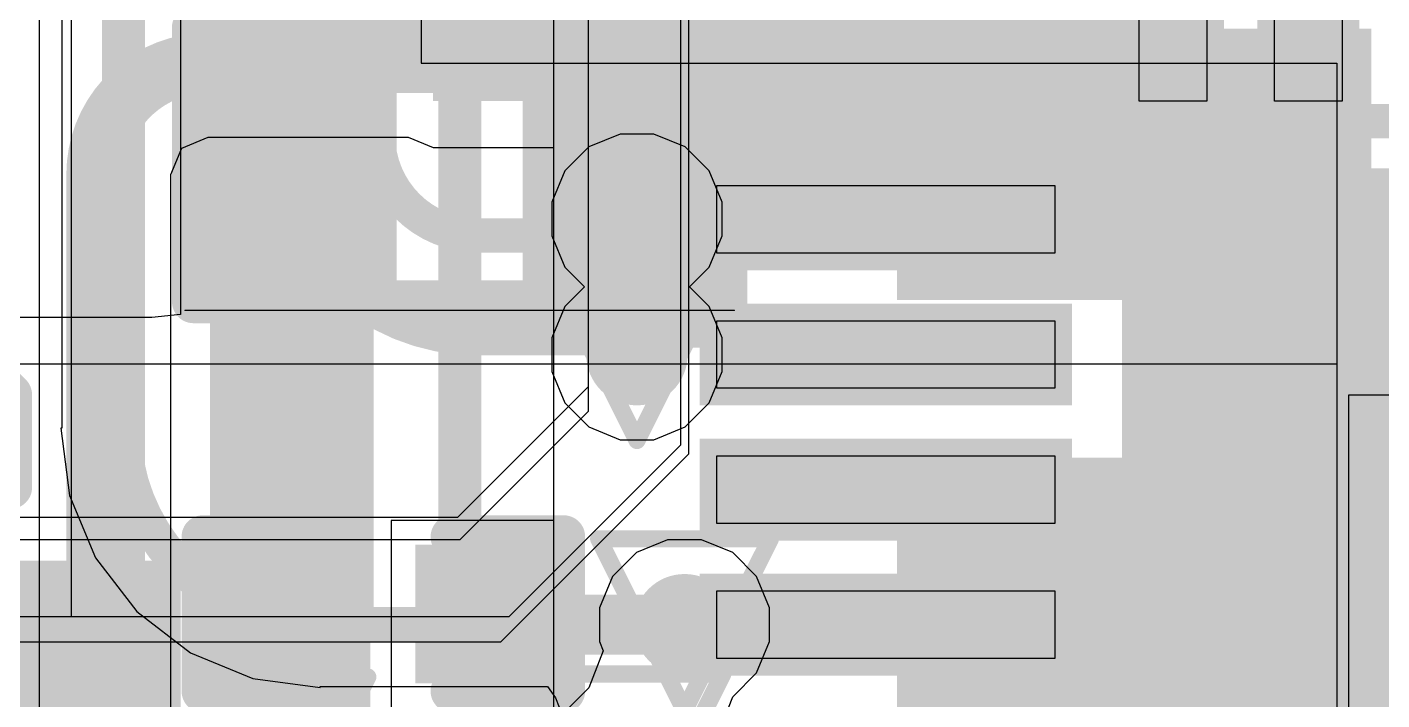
# Model space of a CAD drawing. Header units: inches. Extents: x -6 to 283, y -12 to 154.
# Drawn here: x 16 to 20.008, y -2.684 to -0.693 of the extents above; entities that cross this region are included whole.
import ezdxf

# ---------------------------------------------------------------- set-up
doc = ezdxf.new("R2010")
doc.units = ezdxf.units.IN
for name, color, linetype in [('Bottom Layer', 5, 'Continuous'), ('Bottom Overlay', 54, 'Continuous'), ('Bottom Paste', 16, 'Continuous'), ('Bottom Solder', 6, 'Continuous'), ('Drill Drawing', 1, 'Continuous'), ('GND-1', 16, 'Continuous'), ('PWR-1', 156, 'Continuous'), ('PWR-2', 130, 'Continuous'), ('Signal L1', 76, 'Continuous'), ('Signal L2', 6, 'Continuous'), ('Top Layer', 1, 'Continuous'), ('Top Overlay', 2, 'Continuous'), ('Top Paste', 8, 'Continuous'), ('Top Solder', 216, 'Continuous'), ('Via Holes', 16, 'Continuous')]:
    doc.layers.add(name, color=color, linetype=linetype)

# ---------------------------------------------------------------- blocks, each defined once
blk = doc.blocks.new('ESOP_8_B_53')
at = {"layer": 'Bottom Layer'}
for points in [[(-3.50850073, 0.9349994), (-2.30850059, 0.9349994), (-2.30850059, 0.3350006), (-3.50850073, 0.3350006)], [(-3.50850073, -0.3350006), (-2.30850059, -0.3350006), (-2.30850059, -0.9349994), (-3.50850073, -0.9349994)]]:
    blk.add_hatch(color=5, dxfattribs=at).paths.add_polyline_path(points)
at = {"layer": 'Bottom Paste'}
for points in [[(-3.50850073, 0.9349994), (-2.30850059, 0.9349994), (-2.30850059, 0.3350006), (-3.50850073, 0.3350006)], [(-3.50850073, -0.3350006), (-2.30850059, -0.3350006), (-2.30850059, -0.9349994), (-3.50850073, -0.9349994)]]:
    blk.add_hatch(color=16, dxfattribs=at).paths.add_polyline_path(points)
at = {"layer": 'Bottom Solder'}
for points in [[(-3.61010073, 1.0365994), (-2.20690059, 1.0365994), (-2.20690059, 0.2334006), (-3.61010073, 0.2334006)], [(-3.61010073, -0.2334006), (-2.20690059, -0.2334006), (-2.20690059, -1.0365994), (-3.61010073, -1.0365994)]]:
    blk.add_hatch(color=6, dxfattribs=at).paths.add_polyline_path(points)
blk = doc.blocks.new('QFN_64_EP_7_5_7_5__55')
at = {"layer": 'Top Layer'}
for points in [[(-3.0999938, 3.0999938), (3.0999938, 3.0999938), (3.0999938, -3.0999938), (-3.0999938, -3.0999938)], [(-4.349876999999999, -2.4999442), (-3.349879, -2.4999442), (-3.349879, -2.6999438), (-4.349876999999999, -2.6999438)], [(-4.349876999999999, -2.89999674), (-3.349879, -2.89999674), (-3.349879, -3.09999634), (-4.349876999999999, -3.09999634)], [(-3.09999634, -4.349876999999999), (-3.09999634, -3.349879), (-2.89999674, -3.349879), (-2.89999674, -4.349876999999999)], [(-2.6999438, -4.349876999999999), (-2.6999438, -3.349879), (-2.4999442, -3.349879), (-2.4999442, -4.349876999999999)], [(-2.2998938, -4.349876999999999), (-2.2998938, -3.349879), (-2.0998942, -3.349879), (-2.0998942, -4.349876999999999)], [(-1.90009526, -4.349876999999999), (-1.90009526, -3.349879), (-1.70009566, -3.349879), (-1.70009566, -4.349876999999999)]]:
    blk.add_hatch(color=1, dxfattribs=at).paths.add_polyline_path(points)
at = {"layer": 'Top Solder'}
for points in [[(-3.1507938, 3.1507938), (3.1507938, 3.1507938), (3.1507938, -3.1507938), (-3.1507938, -3.1507938)], [(-4.400677, -2.4491442), (-3.299079, -2.4491442), (-3.299079, -2.7507438), (-4.400677, -2.7507438)], [(-4.400677, -2.84919674), (-3.299079, -2.84919674), (-3.299079, -3.15079634), (-4.400677, -3.15079634)], [(-3.15079634, -4.400677), (-3.15079634, -3.299079), (-2.84919674, -3.299079), (-2.84919674, -4.400677)], [(-2.7507438, -4.400677), (-2.7507438, -3.299079), (-2.4491442, -3.299079), (-2.4491442, -4.400677)], [(-2.3506938, -4.400677), (-2.3506938, -3.299079), (-2.0490942, -3.299079), (-2.0490942, -4.400677)], [(-1.95089526, -4.400677), (-1.95089526, -3.299079), (-1.64929566, -3.299079), (-1.64929566, -4.400677)]]:
    blk.add_hatch(color=216, dxfattribs=at).paths.add_polyline_path(points)
at = {"layer": 'Top Overlay'}
blk.add_lwpolyline([(-3.30200254, -3.80999746, 0.127, 0.127, 0), (-3.81, -3.80999746, 0.127, 0.127, 0)], format="xyseb", dxfattribs=at)
blk.add_lwpolyline([(-3.33375254, -3.80999746, 0.0635, 0.0635, 1), (-3.27025254, -3.80999746, 0.0635, 0.0635, 1)], format="xyseb", close=True, dxfattribs=at)
at = {"layer": 'Top Paste'}
for p, q in [((-2.4800052, -2.4800052), (-2.48000266, 2.48000266)), ((2.4800052, -2.4800052), (-2.4800052, -2.4800052)), ((-4.349876999999999, -2.49994166), (-3.349879, -2.49994166)), ((-3.349879, -2.49994166), (-3.349879, -2.6999438)), ((-3.349879, -2.6999438), (-4.349876999999999, -2.6999438)), ((-4.349876999999999, -2.8999942), (-3.34988154, -2.89999674)), ((-3.34988154, -2.89999674), (-3.349879, -3.09999126)), ((-3.349879, -3.09999126), (-4.349876999999999, -3.09999126)), ((-3.09999126, -4.349876999999999), (-3.09999126, -3.349879)), ((-3.09999126, -3.349879), (-2.8999942, -3.349879)), ((-2.8999942, -3.349879), (-2.8999942, -4.349876999999999)), ((-2.69994634, -4.34987446), (-2.69994634, -3.34987646)), ((-2.69994634, -3.34987646), (-2.4999442, -3.34988154)), ((-2.4999442, -3.34988154), (-2.4999442, -4.34987446)), ((-2.2998938, -3.349879), (-2.09989166, -3.34987646)), ((-2.2998938, -4.349876999999999), (-2.2998938, -3.349879)), ((-2.09989166, -3.34987646), (-2.09989166, -4.34987446)), ((-1.90009526, -4.34987446), (-1.90009526, -3.34987646)), ((-1.90009526, -3.34987646), (-1.70010074, -3.349879)), ((-1.70010074, -3.349879), (-1.7000982, -4.34987446)), ((-2.8999942, -4.349876999999999), (-3.09999126, -4.349876999999999)), ((-2.4999442, -4.34987446), (-2.69994634, -4.34987446)), ((-2.09989166, -4.34987446), (-2.2998938, -4.349876999999999)), ((-1.7000982, -4.34987446), (-1.90009526, -4.34987446))]:
    blk.add_line(p, q, dxfattribs=at)
blk = doc.blocks.new('R___0402_B_147')
at = {"layer": 'Bottom Layer'}
for points in [[(-0.2413, 0.3175), (-0.2412999999999999, -0.3175), (-0.6985, -0.3175), (-0.6985, 0.3175)], [(0.6985, 0.3175), (0.6985, -0.3175), (0.2413, -0.3175), (0.2412999999999999, 0.3175)]]:
    blk.add_hatch(color=5, dxfattribs=at).paths.add_polyline_path(points)
at = {"layer": 'Bottom Paste'}
for points in [[(-0.2413, 0.3175), (-0.2412999999999999, -0.3175), (-0.6985, -0.3175), (-0.6985, 0.3175)], [(0.6985, 0.3175), (0.6985, -0.3175), (0.2413, -0.3175), (0.2412999999999999, 0.3175)]]:
    blk.add_hatch(color=16, dxfattribs=at).paths.add_polyline_path(points)
at = {"layer": 'Bottom Solder'}
for points in [[(-0.18629884, 0.37250116), (-0.1862988399999999, -0.37250116), (-0.75350116, -0.37250116), (-0.75350116, 0.37250116)], [(0.75350116, 0.37250116), (0.75350116, -0.37250116), (0.18629884, -0.37250116), (0.1862988399999999, 0.37250116)]]:
    blk.add_hatch(color=6, dxfattribs=at).paths.add_polyline_path(points)
at = {"layer": 'Bottom Overlay'}
for points in [[(-0.78739746, 0.4064, 0.127, 0.127, 0), (-0.78740254, -0.40640254, 0.127, 0.127, 0)], [(0.7874, 0.4064, 0.127, 0.127, 0), (-0.78739746, 0.4064, 0.127, 0.127, 0)], [(0.7874, 0.4064, 0.127, 0.127, 0), (0.7874, -0.4064, 0.127, 0.127, 0)], [(0.8128, 0.4318, 0.0032258, 0.0032258, 0), (-0.8127974599999999, 0.4318, 0.0032258, 0.0032258, 0)], [(0.7874, -0.4064, 0.127, 0.127, 0), (-0.78740254, -0.40640254, 0.127, 0.127, 0)]]:
    blk.add_lwpolyline(points, format="xyseb", dxfattribs=at)
for points in [[(-0.8191474599999999, 0.4064, 0.0635, 0.0635, 1), (-0.7556474599999999, 0.4064, 0.0635, 0.0635, 1)], [(-0.8191474599999999, 0.4064, 0.0635, 0.0635, 1), (-0.7556474599999999, 0.4064, 0.0635, 0.0635, 1)], [(0.7556499999999999, 0.4064, 0.0635, 0.0635, 1), (0.8191499999999999, 0.4064, 0.0635, 0.0635, 1)], [(0.7556499999999999, 0.4064, 0.0635, 0.0635, 1), (0.8191499999999999, 0.4064, 0.0635, 0.0635, 1)], [(-0.8136026399999999, 0.4318, 0.0016129, 0.0016129, 1), (-0.81199228, 0.4318, 0.0016129, 0.0016129, 1)], [(0.8119948199999999, 0.4318, 0.0016129, 0.0016129, 1), (0.81360518, 0.4318, 0.0016129, 0.0016129, 1)], [(-0.8191525399999998, -0.40640254, 0.0635, 0.0635, 1), (-0.75565254, -0.40640254, 0.0635, 0.0635, 1)], [(-0.8191525399999998, -0.40640254, 0.0635, 0.0635, 1), (-0.75565254, -0.40640254, 0.0635, 0.0635, 1)], [(0.7556499999999999, -0.4064, 0.0635, 0.0635, 1), (0.8191499999999999, -0.4064, 0.0635, 0.0635, 1)], [(0.7556499999999999, -0.4064, 0.0635, 0.0635, 1), (0.8191499999999999, -0.4064, 0.0635, 0.0635, 1)]]:
    blk.add_lwpolyline(points, format="xyseb", close=True, dxfattribs=at)
blk = doc.blocks.new('DFN1006_2L__B__D____________200')
at = {"layer": 'Top Layer'}
for points in [[(-0.5249925999999999, 0.3499993), (-0.1249934, 0.3499993), (-0.1249934, -0.3499993), (-0.5249925999999999, -0.3499993)], [(0.1249934, 0.3499993), (0.5249925999999999, 0.3499993), (0.5249925999999999, -0.3499993), (0.1249934, -0.3499993)]]:
    blk.add_hatch(color=1, dxfattribs=at).paths.add_polyline_path(points)
at = {"layer": 'Top Paste'}
for points in [[(-0.5249925999999999, 0.3499993), (-0.1249934, 0.3499993), (-0.1249934, -0.3499993), (-0.5249925999999999, -0.3499993)], [(0.1249934, 0.3499993), (0.5249925999999999, 0.3499993), (0.5249925999999999, -0.3499993), (0.1249934, -0.3499993)]]:
    blk.add_hatch(color=8, dxfattribs=at).paths.add_polyline_path(points)
at = {"layer": 'Top Solder'}
for points in [[(-0.5757926, 0.4007992999999999), (-0.07419339999999999, 0.4007992999999999), (-0.07419339999999999, -0.4007992999999999), (-0.5757926, -0.4007992999999999)], [(0.07419339999999999, 0.4007992999999999), (0.5757926, 0.4007992999999999), (0.5757926, -0.4007992999999999), (0.07419339999999999, -0.4007992999999999)]]:
    blk.add_hatch(color=216, dxfattribs=at).paths.add_polyline_path(points)
at = {"layer": 'Top Overlay'}
for points in [[(-0.6283451999999999, 0.3691382, 0.127, 0.127, 0), (-0.5283199999999999, 0.4691634, 0.127, 0.127, 0)], [(-0.498348, 0.4691634, 0.127, 0.127, 0), (-0.5283199999999999, 0.4691634, 0.127, 0.127, 0)], [(-0.254, 0.4691634, 0.127, 0.127, 0), (-0.498348, 0.4691634, 0.127, 0.127, 0)], [(0.498348, 0.4691634, 0.127, 0.127, 0), (0.254, 0.4691634, 0.127, 0.127, 0)], [(0.5283199999999999, 0.4691634, 0.127, 0.127, 0), (0.498348, 0.4691634, 0.127, 0.127, 0)], [(0.6283451999999999, 0.3691382, 0.127, 0.127, 0), (0.5283199999999999, 0.4691634, 0.127, 0.127, 0)], [(-0.782955, -0.4099813999999999, 0.127, 0.127, 0), (-0.782955, 0.3500374, 0.127, 0.127, 0)], [(-0.6283451999999999, -0.3691382, 0.127, 0.127, 0), (-0.6283451999999999, 0.3691382, 0.127, 0.127, 0)], [(0.6283451999999999, -0.3691382, 0.127, 0.127, 0), (0.6283451999999999, 0.3691382, 0.127, 0.127, 0)], [(0.782955, -0.4099813999999999, 0.127, 0.127, 0), (0.782955, 0.3500374, 0.127, 0.127, 0)], [(-0.5283199999999999, -0.4691634, 0.127, 0.127, 0), (-0.6283451999999999, -0.3691382, 0.127, 0.127, 0)], [(0.5283199999999999, -0.4691634, 0.127, 0.127, 0), (0.6283451999999999, -0.3691382, 0.127, 0.127, 0)], [(-0.254, -0.4691634, 0.127, 0.127, 0), (-0.5283199999999999, -0.4691634, 0.127, 0.127, 0)], [(0.5283199999999999, -0.4691634, 0.127, 0.127, 0), (0.254, -0.4691634, 0.127, 0.127, 0)]]:
    blk.add_lwpolyline(points, format="xyseb", dxfattribs=at)
for points in [[(-0.56007, 0.4691634, 0.0635, 0.0635, 1), (-0.49657, 0.4691634, 0.0635, 0.0635, 1)], [(-0.56007, 0.4691634, 0.0635, 0.0635, 1), (-0.49657, 0.4691634, 0.0635, 0.0635, 1)], [(-0.530098, 0.4691634, 0.0635, 0.0635, 1), (-0.466598, 0.4691634, 0.0635, 0.0635, 1)], [(-0.530098, 0.4691634, 0.0635, 0.0635, 1), (-0.466598, 0.4691634, 0.0635, 0.0635, 1)], [(-0.2857499999999999, 0.4691634, 0.0635, 0.0635, 1), (-0.22225, 0.4691634, 0.0635, 0.0635, 1)], [(0.22225, 0.4691634, 0.0635, 0.0635, 1), (0.2857499999999999, 0.4691634, 0.0635, 0.0635, 1)], [(0.466598, 0.4691634, 0.0635, 0.0635, 1), (0.530098, 0.4691634, 0.0635, 0.0635, 1)], [(0.466598, 0.4691634, 0.0635, 0.0635, 1), (0.530098, 0.4691634, 0.0635, 0.0635, 1)], [(0.49657, 0.4691634, 0.0635, 0.0635, 1), (0.56007, 0.4691634, 0.0635, 0.0635, 1)], [(0.49657, 0.4691634, 0.0635, 0.0635, 1), (0.56007, 0.4691634, 0.0635, 0.0635, 1)], [(-0.8147049999999999, 0.3500374, 0.0635, 0.0635, 1), (-0.751205, 0.3500374, 0.0635, 0.0635, 1)], [(-0.6600952, 0.3691382, 0.0635, 0.0635, 1), (-0.5965951999999999, 0.3691382, 0.0635, 0.0635, 1)], [(-0.6600952, 0.3691382, 0.0635, 0.0635, 1), (-0.5965951999999999, 0.3691382, 0.0635, 0.0635, 1)], [(0.5965951999999999, 0.3691382, 0.0635, 0.0635, 1), (0.6600952, 0.3691382, 0.0635, 0.0635, 1)], [(0.5965951999999999, 0.3691382, 0.0635, 0.0635, 1), (0.6600952, 0.3691382, 0.0635, 0.0635, 1)], [(0.751205, 0.3500374, 0.0635, 0.0635, 1), (0.8147049999999999, 0.3500374, 0.0635, 0.0635, 1)], [(-0.6600952, -0.3691382, 0.0635, 0.0635, 1), (-0.5965951999999999, -0.3691382, 0.0635, 0.0635, 1)], [(-0.6600952, -0.3691382, 0.0635, 0.0635, 1), (-0.5965951999999999, -0.3691382, 0.0635, 0.0635, 1)], [(0.5965951999999999, -0.3691382, 0.0635, 0.0635, 1), (0.6600952, -0.3691382, 0.0635, 0.0635, 1)], [(0.5965951999999999, -0.3691382, 0.0635, 0.0635, 1), (0.6600952, -0.3691382, 0.0635, 0.0635, 1)], [(-0.8147049999999999, -0.4099813999999999, 0.0635, 0.0635, 1), (-0.751205, -0.4099813999999999, 0.0635, 0.0635, 1)], [(0.751205, -0.4099813999999999, 0.0635, 0.0635, 1), (0.8147049999999999, -0.4099813999999999, 0.0635, 0.0635, 1)], [(-0.56007, -0.4691634, 0.0635, 0.0635, 1), (-0.49657, -0.4691634, 0.0635, 0.0635, 1)], [(-0.56007, -0.4691634, 0.0635, 0.0635, 1), (-0.49657, -0.4691634, 0.0635, 0.0635, 1)], [(-0.2857499999999999, -0.4691634, 0.0635, 0.0635, 1), (-0.22225, -0.4691634, 0.0635, 0.0635, 1)], [(0.22225, -0.4691634, 0.0635, 0.0635, 1), (0.2857499999999999, -0.4691634, 0.0635, 0.0635, 1)], [(0.49657, -0.4691634, 0.0635, 0.0635, 1), (0.56007, -0.4691634, 0.0635, 0.0635, 1)], [(0.49657, -0.4691634, 0.0635, 0.0635, 1), (0.56007, -0.4691634, 0.0635, 0.0635, 1)]]:
    blk.add_lwpolyline(points, format="xyseb", close=True, dxfattribs=at)
blk = doc.blocks.new('CAP_0201_218')
at = {"layer": 'Top Layer'}
for points in [[(-0.4499991, 0.1499997), (-0.1499997, 0.1499997), (-0.1499997, -0.1499997), (-0.4499991, -0.1499997)], [(0.1499997, 0.1499997), (0.4499991, 0.1499997), (0.4499991, -0.1499997), (0.1499997, -0.1499997)]]:
    blk.add_hatch(color=1, dxfattribs=at).paths.add_polyline_path(points)
at = {"layer": 'Top Paste'}
for points in [[(-0.4499991, 0.1499997), (-0.1499997, 0.1499997), (-0.1499997, -0.1499997), (-0.4499991, -0.1499997)], [(0.1499997, 0.1499997), (0.4499991, 0.1499997), (0.4499991, -0.1499997), (0.1499997, -0.1499997)]]:
    blk.add_hatch(color=8, dxfattribs=at).paths.add_polyline_path(points)
at = {"layer": 'Top Solder'}
for points in [[(-0.50500026, 0.20500086), (-0.09499853999999999, 0.20500086), (-0.09499853999999999, -0.20500086), (-0.50500026, -0.20500086)], [(0.09499853999999999, 0.20500086), (0.50500026, 0.20500086), (0.50500026, -0.20500086), (0.09499853999999999, -0.20500086)]]:
    blk.add_hatch(color=216, dxfattribs=at).paths.add_polyline_path(points)
at = {"layer": 'Top Overlay'}
for points in [[(-0.5334, -0.2286, 0.127, 0.127, 0), (-0.5334, 0.2286, 0.127, 0.127, 0)], [(-0.5334, 0.2286, 0.127, 0.127, 0), (-0.2032, 0.2286, 0.127, 0.127, 0)], [(0.2032, 0.2286, 0.127, 0.127, 0), (0.5334, 0.2286, 0.127, 0.127, 0)], [(0.5334, -0.2286, 0.127, 0.127, 0), (0.5334, 0.2286, 0.127, 0.127, 0)], [(-0.5334, -0.2286, 0.127, 0.127, 0), (-0.2032, -0.2286, 0.127, 0.127, 0)], [(0.2032, -0.2286, 0.127, 0.127, 0), (0.5334, -0.2286, 0.127, 0.127, 0)]]:
    blk.add_lwpolyline(points, format="xyseb", dxfattribs=at)
for points in [[(-0.5651499999999999, 0.2286, 0.0635, 0.0635, 1), (-0.5016499999999999, 0.2286, 0.0635, 0.0635, 1)], [(-0.5651499999999999, 0.2286, 0.0635, 0.0635, 1), (-0.5016499999999999, 0.2286, 0.0635, 0.0635, 1)], [(-0.23495, 0.2286, 0.0635, 0.0635, 1), (-0.17145, 0.2286, 0.0635, 0.0635, 1)], [(0.17145, 0.2286, 0.0635, 0.0635, 1), (0.23495, 0.2286, 0.0635, 0.0635, 1)], [(0.5016499999999999, 0.2286, 0.0635, 0.0635, 1), (0.5651499999999999, 0.2286, 0.0635, 0.0635, 1)], [(0.5016499999999999, 0.2286, 0.0635, 0.0635, 1), (0.5651499999999999, 0.2286, 0.0635, 0.0635, 1)], [(-0.5651499999999999, -0.2286, 0.0635, 0.0635, 1), (-0.5016499999999999, -0.2286, 0.0635, 0.0635, 1)], [(-0.5651499999999999, -0.2286, 0.0635, 0.0635, 1), (-0.5016499999999999, -0.2286, 0.0635, 0.0635, 1)], [(-0.23495, -0.2286, 0.0635, 0.0635, 1), (-0.17145, -0.2286, 0.0635, 0.0635, 1)], [(0.17145, -0.2286, 0.0635, 0.0635, 1), (0.23495, -0.2286, 0.0635, 0.0635, 1)], [(0.5016499999999999, -0.2286, 0.0635, 0.0635, 1), (0.5651499999999999, -0.2286, 0.0635, 0.0635, 1)], [(0.5016499999999999, -0.2286, 0.0635, 0.0635, 1), (0.5651499999999999, -0.2286, 0.0635, 0.0635, 1)]]:
    blk.add_lwpolyline(points, format="xyseb", close=True, dxfattribs=at)
blk = doc.blocks.new('C___0402_B_403')
at = {"layer": 'Bottom Layer'}
for points in [[(-0.2413, 0.3175), (-0.2412999999999999, -0.3175), (-0.6985, -0.3175), (-0.6985, 0.3175)], [(0.6985, 0.3175), (0.6985, -0.3175), (0.2413, -0.3175), (0.2412999999999999, 0.3175)]]:
    blk.add_hatch(color=5, dxfattribs=at).paths.add_polyline_path(points)
at = {"layer": 'Bottom Paste'}
for points in [[(-0.2413, 0.3175), (-0.2412999999999999, -0.3175), (-0.6985, -0.3175), (-0.6985, 0.3175)], [(0.6985, 0.3175), (0.6985, -0.3175), (0.2413, -0.3175), (0.2412999999999999, 0.3175)]]:
    blk.add_hatch(color=16, dxfattribs=at).paths.add_polyline_path(points)
at = {"layer": 'Bottom Solder'}
for points in [[(-0.18130012, 0.37749988), (-0.18130012, -0.37749988), (-0.7584998799999999, -0.37749988), (-0.7584998799999999, 0.37749988)], [(0.7584998799999999, 0.37749988), (0.7584998799999999, -0.37749988), (0.18130012, -0.37749988), (0.18130012, 0.37749988)]]:
    blk.add_hatch(color=6, dxfattribs=at).paths.add_polyline_path(points)
at = {"layer": 'Bottom Overlay'}
for points in [[(-0.27940254, 0.40640254, 0.127, 0.127, 0), (-0.7874, 0.4064, 0.127, 0.127, 0)], [(-0.7874, 0.4064, 0.127, 0.127, 0), (-0.7874, -0.4064, 0.127, 0.127, 0)], [(0.27940254, 0.40640254, 0.127, 0.127, 0), (0.7874, 0.4064, 0.127, 0.127, 0)], [(0.7874, 0.4064, 0.127, 0.127, 0), (0.7874, -0.4064, 0.127, 0.127, 0)], [(-0.7874, -0.4064, 0.127, 0.127, 0), (-0.27940254, -0.40640254, 0.127, 0.127, 0)], [(0.7874, -0.4064, 0.127, 0.127, 0), (0.27940254, -0.40640254, 0.127, 0.127, 0)]]:
    blk.add_lwpolyline(points, format="xyseb", dxfattribs=at)
for points in [[(-0.8191499999999999, 0.4064, 0.0635, 0.0635, 1), (-0.7556499999999999, 0.4064, 0.0635, 0.0635, 1)], [(-0.8191499999999999, 0.4064, 0.0635, 0.0635, 1), (-0.7556499999999999, 0.4064, 0.0635, 0.0635, 1)], [(-0.31115254, 0.40640254, 0.0635, 0.0635, 1), (-0.24765254, 0.40640254, 0.0635, 0.0635, 1)], [(0.24765254, 0.40640254, 0.0635, 0.0635, 1), (0.31115254, 0.40640254, 0.0635, 0.0635, 1)], [(0.7556499999999999, 0.4064, 0.0635, 0.0635, 1), (0.8191499999999999, 0.4064, 0.0635, 0.0635, 1)], [(0.7556499999999999, 0.4064, 0.0635, 0.0635, 1), (0.8191499999999999, 0.4064, 0.0635, 0.0635, 1)], [(-0.8191499999999999, -0.4064, 0.0635, 0.0635, 1), (-0.7556499999999999, -0.4064, 0.0635, 0.0635, 1)], [(-0.8191499999999999, -0.4064, 0.0635, 0.0635, 1), (-0.7556499999999999, -0.4064, 0.0635, 0.0635, 1)], [(-0.31115254, -0.40640254, 0.0635, 0.0635, 1), (-0.24765254, -0.40640254, 0.0635, 0.0635, 1)], [(0.24765254, -0.40640254, 0.0635, 0.0635, 1), (0.31115254, -0.40640254, 0.0635, 0.0635, 1)], [(0.7556499999999999, -0.4064, 0.0635, 0.0635, 1), (0.8191499999999999, -0.4064, 0.0635, 0.0635, 1)], [(0.7556499999999999, -0.4064, 0.0635, 0.0635, 1), (0.8191499999999999, -0.4064, 0.0635, 0.0635, 1)]]:
    blk.add_lwpolyline(points, format="xyseb", close=True, dxfattribs=at)

msp = doc.modelspace()

# ---------------------------------------------------------------- hatches: boundary and pattern name
at = {"layer": 'Bottom Layer'}
msp.add_hatch(color=5, dxfattribs=at).paths.add_polyline_path([(17.58420664, -1.39918694), (19.7477126, -1.39918694), (19.7477126, -0.79918814), (17.58420664, -0.79918814)])
at = {"layer": 'GND-1'}
h = msp.add_hatch(color=16, dxfattribs=at)
edge = h.paths.add_edge_path()
edge.add_arc((17.80432304, -1.2606782), 0.1499997, 0, 360)
h = msp.add_hatch(color=16, dxfattribs=at)
edge = h.paths.add_edge_path()
edge.add_arc((17.80432304, -1.66228014), 0.1499997, 0, 360)
h = msp.add_hatch(color=16, dxfattribs=at)
edge = h.paths.add_edge_path()
edge.add_arc((17.94510254, -2.461514), 0.1499997, 0, 360)
at = {"layer": 'Signal L1'}
h = msp.add_hatch(color=76, dxfattribs=at)
edge = h.paths.add_edge_path()
edge.add_arc((17.80432304, -1.2606782), 0.1499997, 0, 360)
h = msp.add_hatch(color=76, dxfattribs=at)
edge = h.paths.add_edge_path()
edge.add_arc((17.80432304, -1.66228014), 0.1499997, 0, 360)
h = msp.add_hatch(color=76, dxfattribs=at)
edge = h.paths.add_edge_path()
edge.add_arc((17.94510254, -2.461514), 0.1499997, 0, 360)
at = {"layer": 'Top Layer'}
for points in [[(17.20123306, -0.9116974399999999), (19.49010834, -0.9116974399999999), (19.49010834, 0.15073376), (17.20123306, 0.15073376)], [(18.04023062, -1.38366754), (19.04022862, -1.38366754), (19.04022862, -1.1615801), (18.04023062, -1.1615801)], [(19.04023116, -1.53954226), (18.04023316, -1.53954226), (18.04023316, -1.7616297), (19.04023116, -1.7616297)]]:
    msp.add_hatch(color=1, dxfattribs=at).paths.add_polyline_path(points)
h = msp.add_hatch(color=1, dxfattribs=at)
edge = h.paths.add_edge_path()
edge.add_arc((17.80432304, -1.2606782), 0.1499997, 0, 360)
h = msp.add_hatch(color=1, dxfattribs=at)
edge = h.paths.add_edge_path()
edge.add_arc((17.80432304, -1.66228014), 0.1499997, 0, 360)
h = msp.add_hatch(color=1, dxfattribs=at)
edge = h.paths.add_edge_path()
edge.add_arc((17.94510254, -2.461514), 0.1499997, 0, 360)
at = {"layer": 'Top Solder'}
h = msp.add_hatch(color=216, dxfattribs=at)
edge = h.paths.add_edge_path()
edge.add_arc((16.75420322, -2.87036002), 0.2515997, 0, 360)
at = {"layer": 'Via Holes'}
h = msp.add_hatch(color=7, dxfattribs=at)
edge = h.paths.add_edge_path()
edge.add_arc((17.80432304, -1.2606782), 0.07499858, 0, 360)
h = msp.add_hatch(color=7, dxfattribs=at)
edge = h.paths.add_edge_path()
edge.add_arc((17.80432304, -1.66228014), 0.07499858, 0, 360)
h = msp.add_hatch(color=7, dxfattribs=at)
edge = h.paths.add_edge_path()
edge.add_arc((17.94510254, -2.461514), 0.07499858, 0, 360)

# ---------------------------------------------------------------- linework, layer by layer
at = {"layer": 'Bottom Layer'}
for p, q in [((17.16580006, 0.64820546), (17.16580006, -0.79918814)), ((16.4543486, -0.65468754), (16.4543486, -1.543685)), ((17.16580006, -0.79918814), (19.87471514, -0.79918814)), ((19.87471514, -0.79918814), (19.87471514, -5.84077572)), ((16.36888014, -1.5519781), (15.87406274, -1.5519781)), ((16.4543486, -1.543685), (16.36888014, -1.5519781)), ((15.85219842, -1.6894429), (19.87471514, -1.6894429)), ((19.87471514, -1.6894429), (19.87471514, -3.14764674))]:
    msp.add_line(p, q, dxfattribs=at)
for points in [[(16.8099486, -2.39474248, 0.4318, 0.4318, 0), (16.8099486, -1.09918754, 0.4318, 0.4318, 0)], [(16.8099486, -2.39474248, 0.1778, 0.1778, -0.4142135623730951), (16.75420322, -2.45048786, 0.1778, 0.1778, 0)]]:
    msp.add_lwpolyline(points, format="xyseb", dxfattribs=at)
for points in [[(16.7019986, -1.09918754, 0.2159, 0.2159, 1), (16.9178986, -1.09918754, 0.2159, 0.2159, 1)], [(16.7019986, -2.39474248, 0.2159, 0.2159, 1), (16.9178986, -2.39474248, 0.2159, 0.2159, 1)], [(16.7654986, -2.39474248, 0.08889999999999999, 0.08889999999999999, 1), (16.8543986, -2.39474248, 0.08889999999999999, 0.08889999999999999, 1)], [(16.70975322, -2.45048786, 0.08889999999999999, 0.08889999999999999, 1), (16.79865322, -2.45048786, 0.08889999999999999, 0.08889999999999999, 1)]]:
    msp.add_lwpolyline(points, format="xyseb", close=True, dxfattribs=at)
at = {"layer": 'Drill Drawing'}
for points in [[(17.55032304, -1.0066782, 0.0508, 0.0508, 0), (18.05832304, -1.0066782, 0.0508, 0.0508, 0)], [(17.55032304, -1.0066782, 0.0508, 0.0508, 0), (17.80432304, -1.5146782, 0.0508, 0.0508, 0)], [(17.80432304, -1.5146782, 0.0508, 0.0508, 0), (18.05832304, -1.0066782, 0.0508, 0.0508, 0)], [(17.55032304, -1.40828014, 0.0508, 0.0508, 0), (18.05832304, -1.40828014, 0.0508, 0.0508, 0)], [(17.55032304, -1.40828014, 0.0508, 0.0508, 0), (17.80432304, -1.91628014, 0.0508, 0.0508, 0)], [(17.80432304, -1.91628014, 0.0508, 0.0508, 0), (18.05832304, -1.40828014, 0.0508, 0.0508, 0)], [(17.69110254, -2.207514, 0.0508, 0.0508, 0), (18.19910254, -2.207514, 0.0508, 0.0508, 0)], [(17.69110254, -2.207514, 0.0508, 0.0508, 0), (17.94510254, -2.715514, 0.0508, 0.0508, 0)], [(17.94510254, -2.715514, 0.0508, 0.0508, 0), (18.19910254, -2.207514, 0.0508, 0.0508, 0)], [(16.50020322, -2.61636002, 0.0508, 0.0508, 0), (17.00820322, -2.61636002, 0.0508, 0.0508, 0)], [(16.50020322, -2.61636002, 0.0508, 0.0508, 0), (16.75420322, -3.12436002, 0.0508, 0.0508, 0)], [(16.75420322, -3.12436002, 0.0508, 0.0508, 0), (17.00820322, -2.61636002, 0.0508, 0.0508, 0)], [(17.55032304, -2.6075259, 0.0508, 0.0508, 0), (18.05832304, -2.6075259, 0.0508, 0.0508, 0)], [(17.55032304, -2.6075259, 0.0508, 0.0508, 0), (17.80432304, -3.1155259, 0.0508, 0.0508, 0)], [(17.80432304, -3.1155259, 0.0508, 0.0508, 0), (18.05832304, -2.6075259, 0.0508, 0.0508, 0)]]:
    msp.add_lwpolyline(points, format="xyseb", dxfattribs=at)
for points in [[(17.53762304, -1.0066782, 0.0254, 0.0254, 1), (17.56302304, -1.0066782, 0.0254, 0.0254, 1)], [(17.53762304, -1.0066782, 0.0254, 0.0254, 1), (17.56302304, -1.0066782, 0.0254, 0.0254, 1)], [(18.04562304, -1.0066782, 0.0254, 0.0254, 1), (18.07102304, -1.0066782, 0.0254, 0.0254, 1)], [(18.04562304, -1.0066782, 0.0254, 0.0254, 1), (18.07102304, -1.0066782, 0.0254, 0.0254, 1)], [(17.53762304, -1.40828014, 0.0254, 0.0254, 1), (17.56302304, -1.40828014, 0.0254, 0.0254, 1)], [(17.53762304, -1.40828014, 0.0254, 0.0254, 1), (17.56302304, -1.40828014, 0.0254, 0.0254, 1)], [(18.04562304, -1.40828014, 0.0254, 0.0254, 1), (18.07102304, -1.40828014, 0.0254, 0.0254, 1)], [(18.04562304, -1.40828014, 0.0254, 0.0254, 1), (18.07102304, -1.40828014, 0.0254, 0.0254, 1)], [(17.79162304, -1.5146782, 0.0254, 0.0254, 1), (17.81702304, -1.5146782, 0.0254, 0.0254, 1)], [(17.79162304, -1.5146782, 0.0254, 0.0254, 1), (17.81702304, -1.5146782, 0.0254, 0.0254, 1)], [(17.79162304, -1.91628014, 0.0254, 0.0254, 1), (17.81702304, -1.91628014, 0.0254, 0.0254, 1)], [(17.79162304, -1.91628014, 0.0254, 0.0254, 1), (17.81702304, -1.91628014, 0.0254, 0.0254, 1)], [(17.67840254, -2.207514, 0.0254, 0.0254, 1), (17.70380254, -2.207514, 0.0254, 0.0254, 1)], [(17.67840254, -2.207514, 0.0254, 0.0254, 1), (17.70380254, -2.207514, 0.0254, 0.0254, 1)], [(18.18640254, -2.207514, 0.0254, 0.0254, 1), (18.21180254, -2.207514, 0.0254, 0.0254, 1)], [(18.18640254, -2.207514, 0.0254, 0.0254, 1), (18.21180254, -2.207514, 0.0254, 0.0254, 1)], [(16.48750322, -2.61636002, 0.0254, 0.0254, 1), (16.51290322, -2.61636002, 0.0254, 0.0254, 1)], [(16.48750322, -2.61636002, 0.0254, 0.0254, 1), (16.51290322, -2.61636002, 0.0254, 0.0254, 1)], [(16.99550322, -2.61636002, 0.0254, 0.0254, 1), (17.02090322, -2.61636002, 0.0254, 0.0254, 1)], [(16.99550322, -2.61636002, 0.0254, 0.0254, 1), (17.02090322, -2.61636002, 0.0254, 0.0254, 1)], [(17.53762304, -2.6075259, 0.0254, 0.0254, 1), (17.56302304, -2.6075259, 0.0254, 0.0254, 1)], [(17.53762304, -2.6075259, 0.0254, 0.0254, 1), (17.56302304, -2.6075259, 0.0254, 0.0254, 1)], [(18.04562304, -2.6075259, 0.0254, 0.0254, 1), (18.07102304, -2.6075259, 0.0254, 0.0254, 1)], [(18.04562304, -2.6075259, 0.0254, 0.0254, 1), (18.07102304, -2.6075259, 0.0254, 0.0254, 1)]]:
    msp.add_lwpolyline(points, format="xyseb", close=True, dxfattribs=at)
at = {"layer": 'GND-1'}
for p, q in [((17.75427742, -1.0090785), (17.66180364, -1.0473817)), ((17.85436866, -1.0090785), (17.75427742, -1.0090785)), ((17.94684244, -1.0473817), (17.85436866, -1.0090785)), ((17.66180364, -1.0473817), (17.59102654, -1.1181588)), ((18.01761954, -1.1181588), (17.94684244, -1.0473817)), ((17.59102654, -1.1181588), (17.55272334, -1.21063258)), ((18.05592274, -1.21063258), (18.01761954, -1.1181588)), ((17.55272334, -1.21063258), (17.55272334, -1.31072382)), ((18.05592274, -1.31072382), (18.05592274, -1.21063258)), ((17.55272334, -1.31072382), (17.59102654, -1.4031976)), ((18.01761954, -1.4031976), (18.05592274, -1.31072382)), ((17.59102654, -1.4031976), (17.64930938, -1.4614779)), ((17.9593367, -1.4614779), (18.01761954, -1.4031976)), ((17.64930938, -1.4614779), (17.59102654, -1.51976074)), ((18.01761954, -1.51976074), (17.9593367, -1.4614779)), ((17.59102654, -1.51976074), (17.55272334, -1.61223452)), ((18.05592274, -1.61223452), (18.01761954, -1.51976074)), ((17.55272334, -1.61223452), (17.55272334, -1.71232576)), ((18.05592274, -1.71232576), (18.05592274, -1.61223452)), ((17.55272334, -1.71232576), (17.59102654, -1.80479954)), ((18.01761954, -1.80479954), (18.05592274, -1.71232576)), ((17.59102654, -1.80479954), (17.66180364, -1.87557664)), ((17.94684244, -1.87557664), (18.01761954, -1.80479954)), ((17.66180364, -1.87557664), (17.75427742, -1.91387984)), ((17.85436866, -1.91387984), (17.94684244, -1.87557664)), ((17.75427742, -1.91387984), (17.85436866, -1.91387984)), ((17.89505692, -2.2099143), (17.80258314, -2.2482175)), ((17.99514816, -2.2099143), (17.89505692, -2.2099143)), ((18.08762194, -2.2482175), (17.99514816, -2.2099143)), ((17.80258314, -2.2482175), (17.73180604, -2.3189946)), ((18.15839904, -2.3189946), (18.08762194, -2.2482175)), ((17.73180604, -2.3189946), (17.69350284, -2.41146838)), ((18.19670224, -2.41146838), (18.15839904, -2.3189946)), ((17.69350284, -2.41146838), (17.69350284, -2.51155962)), ((18.19670224, -2.51155962), (18.19670224, -2.41146838)), ((17.69350284, -2.51155962), (17.70464836, -2.53846584)), ((18.15839904, -2.6040334), (18.19670224, -2.51155962)), ((17.70464836, -2.53846584), (17.6618011, -2.64823194)), ((18.08762448, -2.67480796), (18.15839904, -2.6040334)), ((17.6618011, -2.64823194), (17.59102654, -2.7190065)), ((18.04477722, -2.78457406), (18.08762448, -2.67480796))]:
    msp.add_line(p, q, dxfattribs=at)
at = {"layer": 'PWR-1'}
for p, q in [((17.66026694, 20.10090722), (17.66026694, -1.83035956)), ((17.95758918, -1.95600066), (17.95758918, 3.5155378)), ((17.66026694, -1.83035956), (17.28054202, -2.21008448)), ((17.40134696, -2.51224288), (17.95758918, -1.95600066)), ((17.28054202, -2.21008448), (10.98680302, -2.21008194)), ((11.9585994, -2.5122378), (17.40134696, -2.51224288))]:
    msp.add_line(p, q, dxfattribs=at)
at = {"layer": 'PWR-2'}
for p, q in [((17.66026694, 20.10090722), (17.66026694, -1.7575149)), ((17.93397734, -1.92930018), (17.93397734, 3.55485954)), ((17.66026694, -1.7575149), (17.2739812, -2.14380064)), ((17.42626182, -2.4370157), (17.93397734, -1.92930018)), ((17.2739812, -2.14380064), (10.98680302, -2.1437981)), ((11.8942993, -2.4370157), (17.42626182, -2.4370157))]:
    msp.add_line(p, q, dxfattribs=at)
at = {"layer": 'Signal L1'}
for p, q in [((16.10300056, 6.30610118), (16.10300056, -1.88020706)), ((16.10300056, -1.88020706), (16.09994748, -1.88020706)), ((16.09994748, -1.88020706), (16.126079, -2.07870552)), ((16.126079, -2.07870552), (16.2026981, -2.26367594)), ((16.2026981, -2.26367594), (16.32457746, -2.42251484)), ((16.32457746, -2.42251484), (16.48341636, -2.5443942)), ((16.48341636, -2.5443942), (16.66838678, -2.6210133)), ((16.66838678, -2.6210133), (16.86688524, -2.64714482)), ((16.86688524, -2.64714482), (16.86688524, -2.64409174)), ((16.86688524, -2.64409174), (17.54021638, -2.64409174)), ((17.54021638, -2.64409174), (17.5634396, -2.67833094)), ((17.5634396, -2.67833094), (17.5852328, -2.73299174))]:
    msp.add_line(p, q, dxfattribs=at)
for points in [[(16.2855783, -1.88020706, 0.10414, 0.10414, 0), (16.2855783, 6.30610118, 0.10414, 0.10414, 0)], [(16.73371558, -1.0134854, 0.1016, 0.1016, 0), (16.73371558, 4.06284684, 0.1016, 0.1016, 0)], [(17.03851558, -1.0134854, 0.1016, 0.1016, 0), (17.03851558, 2.44820186, 0.1016, 0.1016, 0)], [(18.95798342, -1.22460258, 0.1016, 0.1016, -0.4142135623730951), (18.3574055, -0.62402466, 0.1016, 0.1016, 0)], [(18.95798342, -0.97060258, 0.1016, 0.1016, -0.4142135623730951), (18.6114055, -0.62402466, 0.1016, 0.1016, 0)], [(18.95798342, -0.97060258, 0.1016, 0.1016, 0), (24.23306558, -0.97060258, 0.1016, 0.1016, 0)], [(17.33411062, -1.61388044, 0.1016, 0.1016, -0.4142135623730951), (16.73371558, -1.0134854, 0.1016, 0.1016, 0)], [(17.33411062, -1.30908044, 0.1016, 0.1016, -0.4142135623730951), (17.03851558, -1.0134854, 0.1016, 0.1016, 0)], [(18.95798342, -1.22460258, 0.1016, 0.1016, 0), (24.23306558, -1.22460258, 0.1016, 0.1016, 0)], [(17.80432304, -1.2606782, 0.1016, 0.1016, -0.4142135623730951), (17.7559208, -1.30908044, 0.1016, 0.1016, 0)], [(17.33411062, -1.30908044, 0.1016, 0.1016, 0), (17.7559208, -1.30908044, 0.1016, 0.1016, 0)], [(17.33411062, -1.61388044, 0.1016, 0.1016, 0), (17.75592334, -1.61388044, 0.1016, 0.1016, 0)], [(17.75592334, -1.61388044, 0.1016, 0.1016, -0.4142135623730951), (17.80432304, -1.66228014, 0.1016, 0.1016, 0)], [(16.86688524, -2.461514, 0.10414, 0.10414, -0.4142135623730951), (16.2855783, -1.88020706, 0.10414, 0.10414, 0)], [(16.86688524, -2.461514, 0.10414, 0.10414, 0), (17.94510254, -2.461514, 0.10414, 0.10414, 0)]]:
    msp.add_lwpolyline(points, format="xyseb", dxfattribs=at)
for points in [[(18.93258342, -0.97060258, 0.0508, 0.0508, 1), (18.98338342, -0.97060258, 0.0508, 0.0508, 1)], [(18.93258342, -0.97060258, 0.0508, 0.0508, 1), (18.98338342, -0.97060258, 0.0508, 0.0508, 1)], [(16.70831558, -1.0134854, 0.0508, 0.0508, 1), (16.75911558, -1.0134854, 0.0508, 0.0508, 1)], [(16.70831558, -1.0134854, 0.0508, 0.0508, 1), (16.75911558, -1.0134854, 0.0508, 0.0508, 1)], [(17.01311558, -1.0134854, 0.0508, 0.0508, 1), (17.06391558, -1.0134854, 0.0508, 0.0508, 1)], [(17.01311558, -1.0134854, 0.0508, 0.0508, 1), (17.06391558, -1.0134854, 0.0508, 0.0508, 1)], [(18.93258342, -1.22460258, 0.0508, 0.0508, 1), (18.98338342, -1.22460258, 0.0508, 0.0508, 1)], [(18.93258342, -1.22460258, 0.0508, 0.0508, 1), (18.98338342, -1.22460258, 0.0508, 0.0508, 1)], [(17.77892304, -1.2606782, 0.0508, 0.0508, 1), (17.82972304, -1.2606782, 0.0508, 0.0508, 1)], [(17.30871062, -1.30908044, 0.0508, 0.0508, 1), (17.35951062, -1.30908044, 0.0508, 0.0508, 1)], [(17.30871062, -1.30908044, 0.0508, 0.0508, 1), (17.35951062, -1.30908044, 0.0508, 0.0508, 1)], [(17.7305208, -1.30908044, 0.0508, 0.0508, 1), (17.7813208, -1.30908044, 0.0508, 0.0508, 1)], [(17.7305208, -1.30908044, 0.0508, 0.0508, 1), (17.7813208, -1.30908044, 0.0508, 0.0508, 1)], [(17.30871062, -1.61388044, 0.0508, 0.0508, 1), (17.35951062, -1.61388044, 0.0508, 0.0508, 1)], [(17.30871062, -1.61388044, 0.0508, 0.0508, 1), (17.35951062, -1.61388044, 0.0508, 0.0508, 1)], [(17.73052334, -1.61388044, 0.0508, 0.0508, 1), (17.78132334, -1.61388044, 0.0508, 0.0508, 1)], [(17.73052334, -1.61388044, 0.0508, 0.0508, 1), (17.78132334, -1.61388044, 0.0508, 0.0508, 1)], [(17.77892304, -1.66228014, 0.0508, 0.0508, 1), (17.82972304, -1.66228014, 0.0508, 0.0508, 1)], [(16.2595433, -1.88020706, 0.05207, 0.05207, 1), (16.3116133, -1.88020706, 0.05207, 0.05207, 1)], [(16.2595433, -1.88020706, 0.05207, 0.05207, 1), (16.3116133, -1.88020706, 0.05207, 0.05207, 1)], [(16.84085024, -2.461514, 0.05207, 0.05207, 1), (16.89292024, -2.461514, 0.05207, 0.05207, 1)], [(16.84085024, -2.461514, 0.05207, 0.05207, 1), (16.89292024, -2.461514, 0.05207, 0.05207, 1)], [(17.91906754, -2.461514, 0.05207, 0.05207, 1), (17.97113754, -2.461514, 0.05207, 0.05207, 1)]]:
    msp.add_lwpolyline(points, format="xyseb", close=True, dxfattribs=at)
at = {"layer": 'Signal L2'}
msp.add_line((16.03643732, 17.54420164), (16.03643732, -6.49244828), dxfattribs=at)
for points in [[(16.2855783, -6.548625459999999, 0.127, 0.127, 0), (16.2855783, 17.30795878, 0.127, 0.127, 0)], [(16.60504934, -4.177992659999999, 0.127, 0.127, 0), (16.60504934, 17.21571614, 0.127, 0.127, 0)], [(16.95191174, -6.13598722, 0.127, 0.127, 0), (16.95191174, 17.13156086, 0.127, 0.127, 0)], [(17.28054202, -5.4354349, 0.127, 0.127, 0), (17.28054202, 16.31117134, 0.127, 0.127, 0)]]:
    msp.add_lwpolyline(points, format="xyseb", dxfattribs=at)
at = {"layer": 'Top Layer'}
for p, q in [((17.5576865, 0.2284222), (17.55767634, -8.611445819999998)), ((16.13151206, -2.4370157), (16.13151206, -0.4201490199999999)), ((16.4577522, -1.051052), (16.5355143, -1.01884226)), ((16.5355143, -1.01884226), (16.5355143, -1.0187432)), ((16.5355143, -1.0187432), (17.1277915, -1.0187432)), ((17.1277915, -1.0187432), (17.20123306, -1.04916224)), ((16.42554246, -1.1288141), (16.4577522, -1.051052)), ((17.20123306, -1.04916224), (17.55768396, -1.04916224)), ((17.55768396, -1.04916224), (17.55768396, -1.19865394)), ((16.4254434, -3.16225174), (16.4254434, -1.1288141)), ((16.4254434, -1.1288141), (16.42554246, -1.1288141)), ((17.55768396, -1.19865394), (17.55272334, -1.21063258)), ((17.55272334, -1.21063258), (17.55272334, -1.31072382)), ((17.55272334, -1.31072382), (17.55768396, -1.32270246)), ((17.55768396, -1.32270246), (17.55768396, -1.60025842)), ((17.55768396, -1.60025842), (17.55272334, -1.61223452)), ((17.55272334, -1.61223452), (17.55272334, -1.71232576)), ((17.55272334, -1.71232576), (17.55768396, -1.72430186)), ((17.55768396, -1.72430186), (17.55768396, -2.1527262)), ((17.55768396, -2.1527262), (17.07720232, -2.1527262)), ((17.07720232, -2.1527262), (17.07720232, -2.7067256)), ((11.00660486, -2.4370157), (16.13151206, -2.4370157))]:
    msp.add_line(p, q, dxfattribs=at)
for points in [[(17.29013306, -0.7986140999999999, 0.1778, 0.1778, 0), (18.3456707, -0.38048184, 0.1778, 0.1778, 0)], [(16.2053143, -1.1288141, 0.1778, 0.1778, -0.4142135623730951), (16.5355143, -0.7986140999999999, 0.1778, 0.1778, 0)], [(16.5355143, -0.7986140999999999, 0.1778, 0.1778, 0), (17.29013306, -0.7986140999999999, 0.1778, 0.1778, 0)], [(16.2053143, -3.46728796, 0.1778, 0.1778, 0), (16.2053143, -1.1288141, 0.1778, 0.1778, 0)], [(17.80432304, -1.3332079, 0.10414, 0.10414, 0), (17.80432304, -1.2606782, 0.10414, 0.10414, 0)], [(18.54022962, -1.3333349, 0.10414, 0.10414, 0), (18.54022962, -1.2615799, 0.10414, 0.10414, 0)], [(17.80432304, -1.33321044, 0.10414, 0.10414, 0), (17.80432304, -1.3332079, 0.10414, 0.10414, 0)], [(17.80432304, -1.3332079, 0.10414, 0.10414, -3.960474433778598e-05), (17.80434336, -1.3332079, 0.10414, 0.10414, 0)], [(17.80434336, -1.33321044, 0.10414, 0.10414, 0), (18.54021692, -1.3333349, 0.10414, 0.10414, 0)], [(18.54021692, -1.3333349, 0.10414, 0.10414, 0), (18.54022962, -1.3333349, 0.10414, 0.10414, 0)], [(18.54022962, -1.33333744, 0.10414, 0.10414, 0), (18.54022962, -1.3333349, 0.10414, 0.10414, 0)], [(17.8043205, -1.58975044, 0.10414, 0.10414, 0), (17.80432304, -1.58975044, 0.10414, 0.10414, 0)], [(17.80432304, -1.58975044, 0.10414, 0.10414, 0), (17.80432304, -1.5897479, 0.10414, 0.10414, 0)], [(17.80432304, -1.66228014, 0.10414, 0.10414, 0), (17.80432304, -1.58975044, 0.10414, 0.10414, 0)], [(17.80432304, -1.58975044, 0.10414, 0.10414, 0), (17.80433574, -1.58975044, 0.10414, 0.10414, 0)], [(17.80433574, -1.58975044, 0.10414, 0.10414, 0), (18.54020676, -1.5898749, 0.10414, 0.10414, 0)], [(18.54022962, -1.5898749, 0.10414, 0.10414, -4.455445500334801e-05), (18.54020676, -1.5898749, 0.10414, 0.10414, 0)], [(18.54022962, -1.66163244, 0.10414, 0.10414, 0), (18.54022962, -1.5898749, 0.10414, 0.10414, 0)], [(16.75420322, -2.87036002, 0.1778, 0.1778, 0), (16.75420322, -2.4297259, 0.1778, 0.1778, 0)], [(17.3512353, -2.4297259, 0.1778, 0.1778, 0), (17.35420202, -2.43269262, 0.1778, 0.1778, 0)], [(17.35420202, -2.43269262, 0.1778, 0.1778, 0), (17.35420202, -2.4297259, 0.1778, 0.1778, 0)], [(17.35420202, -2.43269262, 0.1778, 0.1778, 0), (17.38299038, -2.46148098, 0.1778, 0.1778, 0)], [(17.35420202, -3.50288098, 0.1778, 0.1778, 0), (17.35420202, -2.43269262, 0.1778, 0.1778, 0)], [(17.38299038, -2.46148098, 0.1778, 0.1778, 0), (17.94513556, -2.46148098, 0.1778, 0.1778, 0)], [(17.94510254, -2.461514, 0.1778, 0.1778, 0), (17.94513556, -2.46148098, 0.1778, 0.1778, 0)], [(17.94513556, -2.46148098, 0.1778, 0.1778, 0), (18.54022962, -2.46148098, 0.1778, 0.1778, 0)], [(18.54022962, -2.46148098, 0.1778, 0.1778, 0), (18.5402601, -2.4614505, 0.1778, 0.1778, 0)]]:
    msp.add_lwpolyline(points, format="xyseb", dxfattribs=at)
for points in [[(16.4910643, -0.7986140999999999, 0.08889999999999999, 0.08889999999999999, 1), (16.5799643, -0.7986140999999999, 0.08889999999999999, 0.08889999999999999, 1)], [(16.4910643, -0.7986140999999999, 0.08889999999999999, 0.08889999999999999, 1), (16.5799643, -0.7986140999999999, 0.08889999999999999, 0.08889999999999999, 1)], [(17.24568306, -0.7986140999999999, 0.08889999999999999, 0.08889999999999999, 1), (17.33458306, -0.7986140999999999, 0.08889999999999999, 0.08889999999999999, 1)], [(17.24568306, -0.7986140999999999, 0.08889999999999999, 0.08889999999999999, 1), (17.33458306, -0.7986140999999999, 0.08889999999999999, 0.08889999999999999, 1)], [(16.1608643, -1.1288141, 0.08889999999999999, 0.08889999999999999, 1), (16.2497643, -1.1288141, 0.08889999999999999, 0.08889999999999999, 1)], [(16.1608643, -1.1288141, 0.08889999999999999, 0.08889999999999999, 1), (16.2497643, -1.1288141, 0.08889999999999999, 0.08889999999999999, 1)], [(17.77828804, -1.2606782, 0.05207, 0.05207, 1), (17.83035804, -1.2606782, 0.05207, 0.05207, 1)], [(18.51419462, -1.2615799, 0.05207, 0.05207, 1), (18.56626462, -1.2615799, 0.05207, 0.05207, 1)], [(17.77828804, -1.3332079, 0.05207, 0.05207, 1), (17.83035804, -1.3332079, 0.05207, 0.05207, 1)], [(17.77828804, -1.3332079, 0.05207, 0.05207, 1), (17.83035804, -1.3332079, 0.05207, 0.05207, 1)], [(17.77828804, -1.3332079, 0.05207, 0.05207, 1), (17.83035804, -1.3332079, 0.05207, 0.05207, 1)], [(17.77828804, -1.33321044, 0.05207, 0.05207, 1), (17.83035804, -1.33321044, 0.05207, 0.05207, 1)], [(17.77830836, -1.3332079, 0.05207, 0.05207, 1), (17.83037836, -1.3332079, 0.05207, 0.05207, 1)], [(17.77830836, -1.33321044, 0.05207, 0.05207, 1), (17.83037836, -1.33321044, 0.05207, 0.05207, 1)], [(18.51418192, -1.3333349, 0.05207, 0.05207, 1), (18.56625192, -1.3333349, 0.05207, 0.05207, 1)], [(18.51418192, -1.3333349, 0.05207, 0.05207, 1), (18.56625192, -1.3333349, 0.05207, 0.05207, 1)], [(18.51419462, -1.3333349, 0.05207, 0.05207, 1), (18.56626462, -1.3333349, 0.05207, 0.05207, 1)], [(18.51419462, -1.3333349, 0.05207, 0.05207, 1), (18.56626462, -1.3333349, 0.05207, 0.05207, 1)], [(18.51419462, -1.3333349, 0.05207, 0.05207, 1), (18.56626462, -1.3333349, 0.05207, 0.05207, 1)], [(18.51419462, -1.33333744, 0.05207, 0.05207, 1), (18.56626462, -1.33333744, 0.05207, 0.05207, 1)], [(17.7782855, -1.58975044, 0.05207, 0.05207, 1), (17.8303555, -1.58975044, 0.05207, 0.05207, 1)], [(17.77828804, -1.5897479, 0.05207, 0.05207, 1), (17.83035804, -1.5897479, 0.05207, 0.05207, 1)], [(17.77828804, -1.58975044, 0.05207, 0.05207, 1), (17.83035804, -1.58975044, 0.05207, 0.05207, 1)], [(17.77828804, -1.58975044, 0.05207, 0.05207, 1), (17.83035804, -1.58975044, 0.05207, 0.05207, 1)], [(17.77828804, -1.58975044, 0.05207, 0.05207, 1), (17.83035804, -1.58975044, 0.05207, 0.05207, 1)], [(17.77828804, -1.58975044, 0.05207, 0.05207, 1), (17.83035804, -1.58975044, 0.05207, 0.05207, 1)], [(17.77830074, -1.58975044, 0.05207, 0.05207, 1), (17.83037074, -1.58975044, 0.05207, 0.05207, 1)], [(17.77830074, -1.58975044, 0.05207, 0.05207, 1), (17.83037074, -1.58975044, 0.05207, 0.05207, 1)], [(18.51417176, -1.5898749, 0.05207, 0.05207, 1), (18.56624176, -1.5898749, 0.05207, 0.05207, 1)], [(18.51417176, -1.5898749, 0.05207, 0.05207, 1), (18.56624176, -1.5898749, 0.05207, 0.05207, 1)], [(18.51419462, -1.5898749, 0.05207, 0.05207, 1), (18.56626462, -1.5898749, 0.05207, 0.05207, 1)], [(18.51419462, -1.5898749, 0.05207, 0.05207, 1), (18.56626462, -1.5898749, 0.05207, 0.05207, 1)], [(17.77828804, -1.66228014, 0.05207, 0.05207, 1), (17.83035804, -1.66228014, 0.05207, 0.05207, 1)], [(18.51419462, -1.66163244, 0.05207, 0.05207, 1), (18.56626462, -1.66163244, 0.05207, 0.05207, 1)], [(16.70975322, -2.4297259, 0.08889999999999999, 0.08889999999999999, 1), (16.79865322, -2.4297259, 0.08889999999999999, 0.08889999999999999, 1)], [(17.3067853, -2.4297259, 0.08889999999999999, 0.08889999999999999, 1), (17.3956853, -2.4297259, 0.08889999999999999, 0.08889999999999999, 1)], [(17.30975202, -2.4297259, 0.08889999999999999, 0.08889999999999999, 1), (17.39865202, -2.4297259, 0.08889999999999999, 0.08889999999999999, 1)], [(17.30975202, -2.43269262, 0.08889999999999999, 0.08889999999999999, 1), (17.39865202, -2.43269262, 0.08889999999999999, 0.08889999999999999, 1)], [(17.30975202, -2.43269262, 0.08889999999999999, 0.08889999999999999, 1), (17.39865202, -2.43269262, 0.08889999999999999, 0.08889999999999999, 1)], [(17.30975202, -2.43269262, 0.08889999999999999, 0.08889999999999999, 1), (17.39865202, -2.43269262, 0.08889999999999999, 0.08889999999999999, 1)], [(17.30975202, -2.43269262, 0.08889999999999999, 0.08889999999999999, 1), (17.39865202, -2.43269262, 0.08889999999999999, 0.08889999999999999, 1)], [(17.33854038, -2.46148098, 0.08889999999999999, 0.08889999999999999, 1), (17.42744038, -2.46148098, 0.08889999999999999, 0.08889999999999999, 1)], [(17.33854038, -2.46148098, 0.08889999999999999, 0.08889999999999999, 1), (17.42744038, -2.46148098, 0.08889999999999999, 0.08889999999999999, 1)], [(17.90065254, -2.461514, 0.08889999999999999, 0.08889999999999999, 1), (17.98955254, -2.461514, 0.08889999999999999, 0.08889999999999999, 1)], [(17.90068556, -2.46148098, 0.08889999999999999, 0.08889999999999999, 1), (17.98958556, -2.46148098, 0.08889999999999999, 0.08889999999999999, 1)], [(17.90068556, -2.46148098, 0.08889999999999999, 0.08889999999999999, 1), (17.98958556, -2.46148098, 0.08889999999999999, 0.08889999999999999, 1)], [(17.90068556, -2.46148098, 0.08889999999999999, 0.08889999999999999, 1), (17.98958556, -2.46148098, 0.08889999999999999, 0.08889999999999999, 1)], [(18.49577962, -2.46148098, 0.08889999999999999, 0.08889999999999999, 1), (18.58467962, -2.46148098, 0.08889999999999999, 0.08889999999999999, 1)], [(18.49577962, -2.46148098, 0.08889999999999999, 0.08889999999999999, 1), (18.58467962, -2.46148098, 0.08889999999999999, 0.08889999999999999, 1)], [(18.4958101, -2.4614505, 0.08889999999999999, 0.08889999999999999, 1), (18.5847101, -2.4614505, 0.08889999999999999, 0.08889999999999999, 1)]]:
    msp.add_lwpolyline(points, format="xyseb", close=True, dxfattribs=at)

# ---------------------------------------------------------------- block references
for name, p in [('ESOP_8_B_53', (22.18321446, -1.73418754)), ('CAP_0201_218', (17.05420262, -2.4297259))]:
    msp.add_blockref(name, p)
for name, p, rotation in [('QFN_64_EP_7_5_7_5__55', (22.39010762, -4.26157644), 270), ('R___0402_B_147', (17.2798486, -1.09918754), 180), ('DFN1006_2L__B__D____________200', (15.48244808, -2.309114), 270), ('C___0402_B_403', (15.9844486, -3.12253122), 90)]:
    msp.add_blockref(name, p, dxfattribs=dict(rotation=rotation))

doc.saveas('drawing.dxf')
